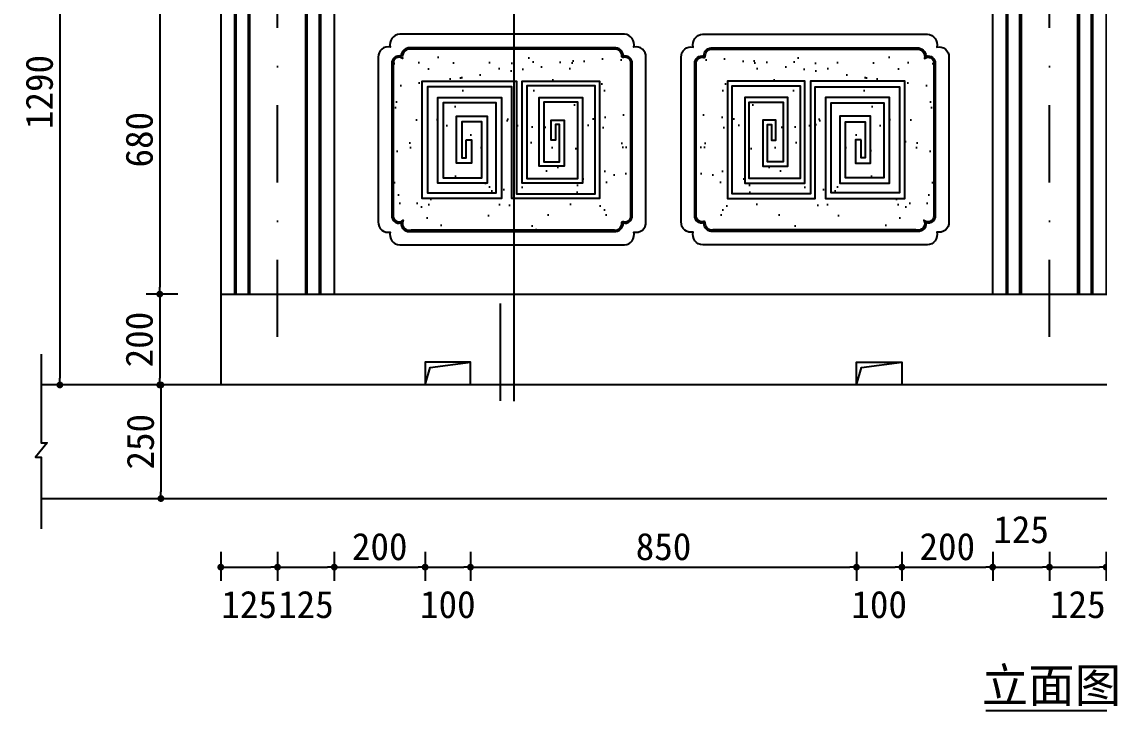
# Model space of a CAD drawing. Extents: x 100 to 5330, y 4380 to 7171.
# Drawn here: x 100 to 2473, y 4380 to 5896 of the extents above; entities that cross this region are included whole.
import ezdxf

# ---------------------------------------------------------------- set-up
doc = ezdxf.new("R2010")
doc.units = 0
doc.header["$LTSCALE"] = 0.85
doc.header["$MEASUREMENT"] = 0
doc.header["$PDMODE"] = 3
doc.header["$PDSIZE"] = 15
doc.linetypes.add('DASHDOT', pattern=[1, 0.5, -0.25, 0, -0.25])
doc.layers.get('0').update_dxf_attribs({"color": 3, "linetype": 'CONTINUOUS'})
doc.layers.get('DEFPOINTS').update_dxf_attribs({"linetype": 'CONTINUOUS'})
for name, color, linetype in [('2', 2, 'CONTINUOUS'), ('3', 3, 'CONTINUOUS'), ('4', 4, 'CONTINUOUS'), ('7', 7, 'CONTINUOUS'), ('BH', 3, 'CONTINUOUS'), ('DIM', 3, 'CONTINUOUS'), ('TEXT', 3, 'CONTINUOUS')]:
    doc.layers.add(name, color=color, linetype=linetype)
doc.styles.add('HZ', font='')
doc.styles.get("Standard").update_dxf_attribs({"font": 'ISOCP'})
doc.styles.get('HZ').set_extended_font_data('仿宋_GB2312')
doc.dimstyles.new('ISO-25_WS', dxfattribs={"dimscale": 10, "dimtxt": 2.5, "dimasz": 2.5, "dimexe": 1.25, "dimexo": 0.625, "dimtad": 1, "dimdec": 4, "dimtxsty": 'STANDARD', "dimcen": 2.5, "dimazin": 3, "dimtfac": 1, "dimtdec": 4, "dimtmove": 0, "dimatfit": 3, "dimtolj": 1, "dimtzin": 0})

# ---------------------------------------------------------------- blocks, each defined once
blk = doc.blocks.new('_DOT')
at = {"color": 0, "linetype": 'BYBLOCK'}
blk.add_line((-0.5, 0), (-1, 0), dxfattribs=at)
at = {"color": 0, "linetype": 'BYBLOCK', "const_width": 0.5}
blk.add_lwpolyline([(-0.25, 0, 1), (0.25, 0, 1)], format="xyb", close=True, dxfattribs=at)
blk = doc.blocks.new('*D53')
at = {"color": 0, "linetype": 'BYBLOCK'}
for p, q in [((26221.9, -22414.4), (26152.4, -22414.4)), ((26182.4, -22429.4), (26182.4, -23079.4)), ((26221.9, -23094.4), (26152.4, -23094.4))]:
    blk.add_line(p, q, dxfattribs=at)
at = {"layer": 'DEFPOINTS', "color": 0, "linetype": 'BYBLOCK'}
for p in [(26251.9, -22414.4), (26182.4, -23094.4), (26251.9, -23094.4)]:
    blk.add_point(p, dxfattribs=at)
at = {"color": 0, "linetype": 'BYBLOCK', "xscale": 15, "yscale": 15, "zscale": 15}
for p, rotation in [((26182.4, -22414.4), 90), ((26182.4, -23094.4), 270)]:
    blk.add_blockref('_DOT', p, dxfattribs=dict(at, rotation=rotation))
at = {"color": 0, "linetype": 'BYBLOCK', "insert": (26137.4, -22754.4), "char_height": 60, "attachment_point": 5, "rotation": 90, "style": 'HZ'}
blk.add_mtext('\\A1;680', dxfattribs=at)
blk = doc.blocks.new('*D54')
at = {"color": 0, "linetype": 'BYBLOCK'}
for p, q in [((26221.9, -22004.4), (25932.4, -22004.4)), ((25962.4, -22019.4), (25962.4, -23279.4)), ((26221.9, -23294.4), (25932.4, -23294.4))]:
    blk.add_line(p, q, dxfattribs=at)
at = {"layer": 'DEFPOINTS', "color": 0, "linetype": 'BYBLOCK'}
for p in [(26251.9, -22004.4), (25962.4, -23294.4), (26251.9, -23294.4)]:
    blk.add_point(p, dxfattribs=at)
at = {"color": 0, "linetype": 'BYBLOCK', "xscale": 15, "yscale": 15, "zscale": 15}
for p, rotation in [((25962.4, -22004.4), 90), ((25962.4, -23294.4), 270)]:
    blk.add_blockref('_DOT', p, dxfattribs=dict(at, rotation=rotation))
at = {"color": 0, "linetype": 'BYBLOCK', "insert": (25917.4, -22649.4), "char_height": 60, "attachment_point": 5, "rotation": 90, "style": 'HZ'}
blk.add_mtext('\\A1;1290', dxfattribs=at)
blk = doc.blocks.new('*D42')
at = {"color": 0, "linetype": 'BYBLOCK'}
for p, q in [((28141.8, -23417.9), (28141.8, -23481.6)), ((28266.8, -23417.9), (28266.8, -23481.6)), ((28156.8, -23451.6), (28251.8, -23451.6))]:
    blk.add_line(p, q, dxfattribs=at)
at = {"layer": 'DEFPOINTS', "color": 0, "linetype": 'BYBLOCK'}
for p in [(28141.8, -23387.9), (28266.8, -23387.9), (28266.8, -23451.6)]:
    blk.add_point(p, dxfattribs=at)
at = {"color": 0, "linetype": 'BYBLOCK', "xscale": 15, "yscale": 15, "zscale": 15, "rotation": 180}
blk.add_blockref('_DOT', (28141.8, -23451.6), dxfattribs=at)
at = {"color": 0, "linetype": 'BYBLOCK', "xscale": 15, "yscale": 15, "zscale": 15}
blk.add_blockref('_DOT', (28266.8, -23451.6), dxfattribs=at)
at = {"color": 0, "linetype": 'BYBLOCK', "insert": (28204.3, -23534.1), "char_height": 60, "attachment_point": 5, "style": 'HZ'}
blk.add_mtext('\\A1;125', dxfattribs=at)
blk = doc.blocks.new('*D50')
at = {"color": 0, "linetype": 'BYBLOCK'}
for p, q in [((26866.8, -23417.9), (26866.8, -23481.6)), ((27716.8, -23417.9), (27716.8, -23481.6)), ((26881.8, -23451.6), (27701.8, -23451.6))]:
    blk.add_line(p, q, dxfattribs=at)
at = {"layer": 'DEFPOINTS', "color": 0, "linetype": 'BYBLOCK'}
for p in [(26866.8, -23387.9), (27716.8, -23387.9), (27716.8, -23451.6)]:
    blk.add_point(p, dxfattribs=at)
at = {"color": 0, "linetype": 'BYBLOCK', "xscale": 15, "yscale": 15, "zscale": 15, "rotation": 180}
blk.add_blockref('_DOT', (26866.8, -23451.6), dxfattribs=at)
at = {"color": 0, "linetype": 'BYBLOCK', "xscale": 15, "yscale": 15, "zscale": 15}
blk.add_blockref('_DOT', (27716.8, -23451.6), dxfattribs=at)
at = {"color": 0, "linetype": 'BYBLOCK', "insert": (27291.8, -23406.6), "char_height": 60, "attachment_point": 5, "style": 'HZ'}
blk.add_mtext('\\A1;850', dxfattribs=at)
blk = doc.blocks.new('*D48')
at = {"color": 0, "linetype": 'BYBLOCK'}
for p, q in [((26316.8, -23417.9), (26316.8, -23481.6)), ((26441.8, -23417.9), (26441.8, -23481.6)), ((26331.8, -23451.6), (26426.8, -23451.6))]:
    blk.add_line(p, q, dxfattribs=at)
at = {"layer": 'DEFPOINTS', "color": 0, "linetype": 'BYBLOCK'}
for p in [(26316.8, -23387.9), (26441.8, -23387.9), (26441.8, -23451.6)]:
    blk.add_point(p, dxfattribs=at)
at = {"color": 0, "linetype": 'BYBLOCK', "xscale": 15, "yscale": 15, "zscale": 15, "rotation": 180}
blk.add_blockref('_DOT', (26316.8, -23451.6), dxfattribs=at)
at = {"color": 0, "linetype": 'BYBLOCK', "xscale": 15, "yscale": 15, "zscale": 15}
blk.add_blockref('_DOT', (26441.8, -23451.6), dxfattribs=at)
at = {"color": 0, "linetype": 'BYBLOCK', "insert": (26379.3, -23534.1), "char_height": 60, "attachment_point": 5, "style": 'HZ'}
blk.add_mtext('\\A1;125', dxfattribs=at)
blk = doc.blocks.new('*D46')
at = {"color": 0, "linetype": 'BYBLOCK'}
for p, q in [((26187.1, -23094.4), (26152.4, -23094.4)), ((26182.4, -23109.4), (26182.4, -23279.4)), ((26187.1, -23294.4), (26152.4, -23294.4))]:
    blk.add_line(p, q, dxfattribs=at)
at = {"layer": 'DEFPOINTS', "color": 0, "linetype": 'BYBLOCK'}
for p in [(26217.1, -23094.4), (26182.4, -23294.4), (26217.1, -23294.4)]:
    blk.add_point(p, dxfattribs=at)
at = {"color": 0, "linetype": 'BYBLOCK', "xscale": 15, "yscale": 15, "zscale": 15}
for p, rotation in [((26182.4, -23094.4), 90), ((26182.4, -23294.4), 270)]:
    blk.add_blockref('_DOT', p, dxfattribs=dict(at, rotation=rotation))
at = {"color": 0, "linetype": 'BYBLOCK', "insert": (26137.4, -23194.4), "char_height": 60, "attachment_point": 5, "rotation": 90, "style": 'HZ'}
blk.add_mtext('\\A1;200', dxfattribs=at)
blk = doc.blocks.new('*D47')
at = {"color": 0, "linetype": 'BYBLOCK'}
blk.add_line((26185, -23309.4), (26185, -23529.4), dxfattribs=at)
at = {"layer": 'DEFPOINTS', "color": 0, "linetype": 'BYBLOCK'}
for p in [(26185, -23294.4), (26185, -23544.4), (26185, -23544.4)]:
    blk.add_point(p, dxfattribs=at)
at = {"color": 0, "linetype": 'BYBLOCK', "xscale": 15, "yscale": 15, "zscale": 15}
for p, rotation in [((26185, -23294.4), 90), ((26185, -23544.4), 270)]:
    blk.add_blockref('_DOT', p, dxfattribs=dict(at, rotation=rotation))
at = {"color": 0, "linetype": 'BYBLOCK', "insert": (26140, -23419.4), "char_height": 60, "attachment_point": 5, "rotation": 90, "style": 'HZ'}
blk.add_mtext('\\A1;250', dxfattribs=at)
blk = doc.blocks.new('*D49')
at = {"color": 0, "linetype": 'BYBLOCK'}
for p, q in [((26566.8, -23417.9), (26566.8, -23481.6)), ((26766.8, -23417.9), (26766.8, -23481.6)), ((26581.8, -23451.6), (26751.8, -23451.6))]:
    blk.add_line(p, q, dxfattribs=at)
at = {"layer": 'DEFPOINTS', "color": 0, "linetype": 'BYBLOCK'}
for p in [(26566.8, -23387.9), (26766.8, -23387.9), (26766.8, -23451.6)]:
    blk.add_point(p, dxfattribs=at)
at = {"color": 0, "linetype": 'BYBLOCK', "xscale": 15, "yscale": 15, "zscale": 15, "rotation": 180}
blk.add_blockref('_DOT', (26566.8, -23451.6), dxfattribs=at)
at = {"color": 0, "linetype": 'BYBLOCK', "xscale": 15, "yscale": 15, "zscale": 15}
blk.add_blockref('_DOT', (26766.8, -23451.6), dxfattribs=at)
at = {"color": 0, "linetype": 'BYBLOCK', "insert": (26666.8, -23406.6), "char_height": 60, "attachment_point": 5, "style": 'HZ'}
blk.add_mtext('\\A1;200', dxfattribs=at)
blk = doc.blocks.new('*D45')
at = {"color": 0, "linetype": 'BYBLOCK'}
for p, q in [((26441.8, -23417.9), (26441.8, -23481.6)), ((26566.8, -23417.9), (26566.8, -23481.6)), ((26456.8, -23451.6), (26551.8, -23451.6))]:
    blk.add_line(p, q, dxfattribs=at)
at = {"layer": 'DEFPOINTS', "color": 0, "linetype": 'BYBLOCK'}
for p in [(26441.8, -23387.9), (26566.8, -23387.9), (26566.8, -23451.6)]:
    blk.add_point(p, dxfattribs=at)
at = {"color": 0, "linetype": 'BYBLOCK', "xscale": 15, "yscale": 15, "zscale": 15, "rotation": 180}
blk.add_blockref('_DOT', (26441.8, -23451.6), dxfattribs=at)
at = {"color": 0, "linetype": 'BYBLOCK', "xscale": 15, "yscale": 15, "zscale": 15}
blk.add_blockref('_DOT', (26566.8, -23451.6), dxfattribs=at)
at = {"color": 0, "linetype": 'BYBLOCK', "insert": (26504.3, -23534.1), "char_height": 60, "attachment_point": 5, "style": 'HZ'}
blk.add_mtext('\\A1;125', dxfattribs=at)
blk = doc.blocks.new('*D44')
at = {"color": 0, "linetype": 'BYBLOCK'}
for p, q in [((26766.8, -23417.9), (26766.8, -23481.6)), ((26866.8, -23417.9), (26866.8, -23481.6)), ((26781.8, -23451.6), (26851.8, -23451.6))]:
    blk.add_line(p, q, dxfattribs=at)
at = {"layer": 'DEFPOINTS', "color": 0, "linetype": 'BYBLOCK'}
for p in [(26766.8, -23387.9), (26866.8, -23387.9), (26866.8, -23451.6)]:
    blk.add_point(p, dxfattribs=at)
at = {"color": 0, "linetype": 'BYBLOCK', "xscale": 15, "yscale": 15, "zscale": 15, "rotation": 180}
blk.add_blockref('_DOT', (26766.8, -23451.6), dxfattribs=at)
at = {"color": 0, "linetype": 'BYBLOCK', "xscale": 15, "yscale": 15, "zscale": 15}
blk.add_blockref('_DOT', (26866.8, -23451.6), dxfattribs=at)
at = {"color": 0, "linetype": 'BYBLOCK', "insert": (26816.8, -23534.1), "char_height": 60, "attachment_point": 5, "style": 'HZ'}
blk.add_mtext('\\A1;100', dxfattribs=at)
blk = doc.blocks.new('*D41')
at = {"color": 0, "linetype": 'BYBLOCK'}
for p, q in [((27816.8, -23417.9), (27816.8, -23481.6)), ((28016.8, -23417.9), (28016.8, -23481.6)), ((27831.8, -23451.6), (28001.8, -23451.6))]:
    blk.add_line(p, q, dxfattribs=at)
at = {"layer": 'DEFPOINTS', "color": 0, "linetype": 'BYBLOCK'}
for p in [(27816.8, -23387.9), (28016.8, -23387.9), (28016.8, -23451.6)]:
    blk.add_point(p, dxfattribs=at)
at = {"color": 0, "linetype": 'BYBLOCK', "xscale": 15, "yscale": 15, "zscale": 15, "rotation": 180}
blk.add_blockref('_DOT', (27816.8, -23451.6), dxfattribs=at)
at = {"color": 0, "linetype": 'BYBLOCK', "xscale": 15, "yscale": 15, "zscale": 15}
blk.add_blockref('_DOT', (28016.8, -23451.6), dxfattribs=at)
at = {"color": 0, "linetype": 'BYBLOCK', "insert": (27916.8, -23406.6), "char_height": 60, "attachment_point": 5, "style": 'HZ'}
blk.add_mtext('\\A1;200', dxfattribs=at)
blk = doc.blocks.new('*D40')
at = {"color": 0, "linetype": 'BYBLOCK'}
for p, q in [((27716.8, -23417.9), (27716.8, -23481.6)), ((27816.8, -23417.9), (27816.8, -23481.6)), ((27731.8, -23451.6), (27801.8, -23451.6))]:
    blk.add_line(p, q, dxfattribs=at)
at = {"layer": 'DEFPOINTS', "color": 0, "linetype": 'BYBLOCK'}
for p in [(27716.8, -23387.9), (27816.8, -23387.9), (27816.8, -23451.6)]:
    blk.add_point(p, dxfattribs=at)
at = {"color": 0, "linetype": 'BYBLOCK', "xscale": 15, "yscale": 15, "zscale": 15, "rotation": 180}
blk.add_blockref('_DOT', (27716.8, -23451.6), dxfattribs=at)
at = {"color": 0, "linetype": 'BYBLOCK', "xscale": 15, "yscale": 15, "zscale": 15}
blk.add_blockref('_DOT', (27816.8, -23451.6), dxfattribs=at)
at = {"color": 0, "linetype": 'BYBLOCK', "insert": (27766.8, -23534.1), "char_height": 60, "attachment_point": 5, "style": 'HZ'}
blk.add_mtext('\\A1;100', dxfattribs=at)
blk = doc.blocks.new('*D39')
at = {"color": 0, "linetype": 'BYBLOCK'}
for p, q in [((28016.8, -23417.9), (28016.8, -23481.6)), ((28031.8, -23451.6), (28126.8, -23451.6))]:
    blk.add_line(p, q, dxfattribs=at)
at = {"layer": 'DEFPOINTS', "color": 0, "linetype": 'BYBLOCK'}
for p in [(28016.8, -23387.9), (28141.8, -23451.6), (28141.8, -23451.6)]:
    blk.add_point(p, dxfattribs=at)
at = {"color": 0, "linetype": 'BYBLOCK', "xscale": 15, "yscale": 15, "zscale": 15, "rotation": 180}
blk.add_blockref('_DOT', (28016.8, -23451.6), dxfattribs=at)
at = {"color": 0, "linetype": 'BYBLOCK', "xscale": 15, "yscale": 15, "zscale": 15}
blk.add_blockref('_DOT', (28141.8, -23451.6), dxfattribs=at)
at = {"color": 0, "linetype": 'BYBLOCK', "insert": (28079.3, -23369.1), "char_height": 60, "attachment_point": 5, "style": 'HZ'}
blk.add_mtext('\\A1;125', dxfattribs=at)

msp = doc.modelspace()

# ---------------------------------------------------------------- hatches: boundary and pattern name
at = {"layer": 'BH'}
h = msp.add_hatch(dxfattribs=at)
h.set_pattern_fill('AR-SAND', color=256, scale=50, style=0)
h.set_pattern_definition([(37.5, (11225.83, 9958.666), (-3.14967, 96.3412), [0, -76, 0, -85, 0, -81.25]), (7.5, (11225.83, 9958.67), (88.4888, 141.1073), [0, -41, 0, -68.5, 0, -26.25]), (327.5, (11164.33, 9958.666), (155.7071, 0.28295), [0, -25, 0, -90, 0, -117.5]), (317.5, (11164.33, 9958.67), (150.3063, 43.8838), [0, -12.5, 0, -59, 0, -67.5])])
h.paths.add_polyline_path([(1404.8, 5437.5, 0.48522), (1421.4, 5452.7, -0.523139), (1425.2, 5455.9, 0.526925), (1441.3, 5469.2), (1441.3, 5803.9, 0.526925), (1425.2, 5817.2, -0.523139), (1421.4, 5820.4, 0.485219), (1404.8, 5835.6), (954.3, 5835.6, 0.4836), (938.6, 5815, 0.65675), (918.2, 5803.9), (918.1, 5468, 0.676153), (940, 5459.3, 0.675695), (958, 5437.5)])
h.paths.add_polyline_path([(1156.5, 5507.1), (981.6, 5507.1), (981.6, 5517.3), (981.6, 5764.9), (1189.3, 5764.9), (1189.3, 5517.1), (1362.6, 5517.1), (1362.6, 5754.9), (1212.4, 5754.9), (1212.4, 5550.6), (1324.6, 5550.6), (1324.6, 5719.1), (1249.5, 5719.1), (1249.5, 5587.8), (1284.6, 5587.8), (1284.6, 5669.6), (1275.7, 5669.6), (1275.7, 5635.6), (1265.7, 5635.6), (1265.7, 5679.6), (1294.6, 5679.6), (1294.6, 5577.8), (1239.5, 5577.8), (1239.5, 5729.1), (1334.6, 5729.1), (1334.6, 5540.6), (1202.4, 5540.6), (1202.4, 5764.9), (1372.6, 5764.9), (1372.6, 5507.1), (1179.3, 5507.1), (1179.3, 5752.9), (993.6, 5752.9), (993.6, 5519.1), (1144.5, 5519.1), (1144.5, 5717.1), (1028, 5717.1), (1028, 5552.6), (1112.9, 5552.6), (1112.9, 5675.8), (1069.4, 5675.8), (1069.4, 5596.7), (1078.4, 5596.7), (1078.4, 5636), (1090.4, 5636), (1090.4, 5584.7), (1057.4, 5584.7), (1057.4, 5687.8), (1124.9, 5687.8), (1124.9, 5540.6), (1016, 5540.6), (1016, 5729.1), (1156.5, 5729.1)], flags=16)
h = msp.add_hatch(dxfattribs=at)
h.set_pattern_fill('AR-SAND', color=256, scale=50, style=0)
h.set_pattern_definition([(142.5, (-8199.09, 9958.666), (3.14967, 96.3412), [0, -76, 0, -85, 0, -81.25]), (172.5, (-8199.09, 9958.67), (-88.4888, 141.1073), [0, -41, 0, -68.5, 0, -26.25]), (212.5, (-8137.59, 9958.666), (-155.7071, 0.28295), [0, -25, 0, -90, 0, -117.5]), (222.5, (-8137.59, 9958.67), (-150.3063, 43.8838), [0, -12.5, 0, -59, 0, -67.5])])
h.paths.add_polyline_path([(2068.8, 5437.5, 0.675695), (2086.8, 5459.3, 0.676153), (2108.6, 5468), (2108.6, 5803.9, 0.65675), (2088.1, 5815, 0.4836), (2072.4, 5835.6), (1621.9, 5835.6, 0.48522), (1605.4, 5820.4, -0.523138), (1601.6, 5817.2, 0.526925), (1585.4, 5803.9), (1585.4, 5469.2, 0.526925), (1601.6, 5455.9, -0.523138), (1605.4, 5452.7, 0.48522), (1621.9, 5437.5)])
h.paths.add_polyline_path([(1870.2, 5507.1), (1870.2, 5729.1), (2010.7, 5729.1), (2010.7, 5540.6), (1901.9, 5540.6), (1901.9, 5687.8), (1969.4, 5687.8), (1969.4, 5584.7), (1936.3, 5584.7), (1936.3, 5636), (1948.3, 5636), (1948.3, 5596.7), (1957.4, 5596.7), (1957.4, 5675.8), (1913.9, 5675.8), (1913.9, 5552.6), (1998.7, 5552.6), (1998.7, 5717.1), (1882.2, 5717.1), (1882.2, 5519.1), (2033.1, 5519.1), (2033.1, 5752.9), (1847.4, 5752.9), (1847.4, 5507.1), (1654.2, 5507.1), (1654.2, 5764.9), (1824.4, 5764.9), (1824.4, 5540.6), (1692.2, 5540.6), (1692.2, 5729.1), (1787.2, 5729.1), (1787.2, 5577.8), (1732.1, 5577.8), (1732.1, 5679.6), (1761, 5679.6), (1761, 5635.6), (1751, 5635.6), (1751, 5669.6), (1742.1, 5669.6), (1742.1, 5587.8), (1777.2, 5587.8), (1777.2, 5719.1), (1702.2, 5719.1), (1702.2, 5550.6), (1814.4, 5550.6), (1814.4, 5754.9), (1664.2, 5754.9), (1664.2, 5517.1), (1837.4, 5517.1), (1837.4, 5764.9), (2045.1, 5764.9), (2045.1, 5517.3), (2045.1, 5507.1)], flags=16)

# ---------------------------------------------------------------- linework, layer by layer
at = {"layer": '2'}
msp.add_line((143.1, 4846.3), (4534.5, 4846.3), dxfattribs=at)
at = {"layer": '3', "linetype": 'DASHDOT', "ltscale": 400}
for p, q in [((663.4, 5202), (663.4, 6793.6)), ((2363.4, 5202), (2363.4, 6797.4))]:
    msp.add_line(p, q, dxfattribs=at)
at = {"layer": '3'}
for points in [[(758.4, 5296.3), (758.4, 6295.7, 0.321928), (743.5, 6311.7, 0.359303), (728.6, 6326.3), (598.1, 6326.3, 0.359303), (583.3, 6311.7, 0.321928), (568.4, 6295.7), (568.4, 5296.3)], [(755.4, 5296.3), (755.4, 6295.5, 0.360842), (740.5, 6309.1, 0.407047), (728.5, 6323.3), (598.3, 6323.3, 0.407047), (586.2, 6309.1, 0.360842), (571.4, 6295.5), (571.4, 5296.3)], [(2268.4, 5296.3), (2268.4, 6295.7, -0.321928), (2283.3, 6311.7, -0.359303), (2298.1, 6326.3), (2428.6, 6326.3, -0.359303), (2443.5, 6311.7, -0.321928), (2458.4, 6295.7), (2458.4, 5296.3)], [(2271.4, 5296.3), (2271.4, 6295.5, -0.360842), (2286.2, 6309.1, -0.407047), (2298.3, 6323.3), (2428.5, 6323.3, -0.407047), (2440.5, 6309.1, -0.360842), (2455.4, 6295.5), (2455.4, 5296.3)], [(728.4, 5296.3), (728.4, 6272.5, 0.380494), (717.7, 6285.1, 0.409413), (705.7, 6296.3), (619.3, 6296.3, 0.479583), (609.6, 6285.8, 0.376976), (598.4, 6273.8), (598.4, 5296.3)], [(725.4, 5296.3), (725.4, 6272.5, 0.474841), (714.3, 6282.1, 0.512998), (705.8, 6293.3), (619.2, 6293.3, 0.483816), (612.6, 6286.2, -0.431913), (609.9, 6282.8, 0.375566), (601.4, 6273.7), (601.4, 5296.3)], [(2298.4, 5296.3), (2298.4, 6272.5, -0.380494), (2309.1, 6285.1, -0.409413), (2321, 6296.3), (2407.5, 6296.3, -0.479583), (2417.1, 6285.8, -0.376976), (2428.4, 6273.8), (2428.4, 5296.3)], [(2301.4, 5296.3), (2301.4, 6272.5, -0.474841), (2312.4, 6282.1, -0.512998), (2321, 6293.3), (2407.6, 6293.3, -0.483816), (2414.1, 6286.2, 0.431913), (2416.8, 6282.8, -0.375566), (2425.4, 6273.7), (2425.4, 5296.3)]]:
    msp.add_lwpolyline(points, format="xyb", dxfattribs=at)
for points in [[(918.1, 5468, 0.676153), (940, 5459.3, 0.675695), (958, 5437.5), (1404.8, 5437.5, 0.48522), (1421.4, 5452.7, -0.523138), (1425.2, 5455.9, 0.526925), (1441.3, 5469.2), (1441.3, 5803.9, 0.526925), (1425.2, 5817.2, -0.523138), (1421.4, 5820.4, 0.48522), (1404.8, 5835.6), (954.9, 5835.6, 0.494859), (938.6, 5815, 0.65675), (918.2, 5803.9)], [(2108.6, 5468, -0.676153), (2086.8, 5459.3, -0.675695), (2068.8, 5437.5), (1621.9, 5437.5, -0.48522), (1605.4, 5452.7, 0.523138), (1601.6, 5455.9, -0.526925), (1585.4, 5469.2), (1585.4, 5803.9, -0.526925), (1601.6, 5817.2, 0.523138), (1605.4, 5820.4, -0.48522), (1621.9, 5835.6), (2071.8, 5835.6, -0.494859), (2088.1, 5815, -0.65675), (2108.6, 5803.9)]]:
    msp.add_lwpolyline(points, format="xyb", close=True, dxfattribs=at)
for points in [[(1078.4, 5636), (1090.4, 5636), (1090.4, 5584.7), (1057.4, 5584.7), (1057.4, 5687.8), (1124.9, 5687.8), (1124.9, 5540.6), (1016, 5540.6), (1016, 5729.1), (1156.5, 5729.1), (1156.5, 5507.1), (981.6, 5507.1), (981.6, 5517.3), (981.6, 5764.9), (1189.3, 5764.9), (1189.3, 5517.1), (1362.6, 5517.1), (1362.6, 5754.9), (1212.4, 5754.9), (1212.4, 5550.6), (1324.6, 5550.6), (1324.6, 5719.1), (1249.5, 5719.1), (1249.5, 5587.8), (1284.6, 5587.8), (1284.6, 5669.6), (1275.7, 5669.6), (1275.7, 5635.6), (1265.7, 5635.6), (1265.7, 5679.6), (1294.6, 5679.6), (1294.6, 5577.8), (1239.5, 5577.8), (1239.5, 5729.1), (1334.6, 5729.1), (1334.6, 5540.6), (1202.4, 5540.6), (1202.4, 5764.9), (1372.6, 5764.9), (1372.6, 5507.1), (1179.3, 5507.1), (1179.3, 5752.9), (993.6, 5752.9), (993.6, 5519.1), (1144.5, 5519.1), (1144.5, 5717.1), (1028, 5717.1), (1028, 5552.6), (1112.9, 5552.6), (1112.9, 5675.8), (1069.4, 5675.8), (1069.4, 5596.7), (1078.4, 5596.7)], [(1948.3, 5636), (1936.3, 5636), (1936.3, 5584.7), (1969.4, 5584.7), (1969.4, 5687.8), (1901.9, 5687.8), (1901.9, 5540.6), (2010.7, 5540.6), (2010.7, 5729.1), (1870.2, 5729.1), (1870.2, 5507.1), (2045.1, 5507.1), (2045.1, 5517.3), (2045.1, 5764.9), (1837.4, 5764.9), (1837.4, 5517.1), (1664.2, 5517.1), (1664.2, 5754.9), (1814.4, 5754.9), (1814.4, 5550.6), (1702.2, 5550.6), (1702.2, 5719.1), (1777.2, 5719.1), (1777.2, 5587.8), (1742.1, 5587.8), (1742.1, 5669.6), (1751, 5669.6), (1751, 5635.6), (1761, 5635.6), (1761, 5679.6), (1732.1, 5679.6), (1732.1, 5577.8), (1787.2, 5577.8), (1787.2, 5729.1), (1692.2, 5729.1), (1692.2, 5540.6), (1824.4, 5540.6), (1824.4, 5764.9), (1654.2, 5764.9), (1654.2, 5507.1), (1847.4, 5507.1), (1847.4, 5752.9), (2033.1, 5752.9), (2033.1, 5519.1), (1882.2, 5519.1), (1882.2, 5717.1), (1998.7, 5717.1), (1998.7, 5552.6), (1913.9, 5552.6), (1913.9, 5675.8), (1957.4, 5675.8), (1957.4, 5596.7), (1948.3, 5596.7)]]:
    msp.add_lwpolyline(points, close=True, dxfattribs=at)
for points in [[(1184.8, 5507.1), (1184.8, 5507.1)], [(1841.9, 5507.1), (1841.9, 5507.1)], [(143.1, 5164.4), (143.1, 4990.4), (143.1, 4968.8), (155.7, 4968.8), (130.4, 4937.3), (143.1, 4937.3), (143.1, 4899.3), (143.1, 4779.6)]]:
    msp.add_lwpolyline(points, dxfattribs=at)
at = {"layer": '4'}
for points in [[(788.4, 5296.3), (788.4, 6386.3), (538.4, 6386.3), (538.4, 5296.3)], [(2238.4, 5296.3), (2238.4, 6386.3), (2488.4, 6386.3), (2488.4, 5296.3)]]:
    msp.add_lwpolyline(points, dxfattribs=at)
msp.add_lwpolyline([(538.4, 5296.3), (4370.8, 5296.3, -0.288083), (4408.4, 5265.3), (4408.4, 5127.4, -0.288083), (4370.8, 5096.3), (143.1, 5096.3)], format="xyb", dxfattribs=at)
at = {"layer": '7'}
msp.add_line((538.4, 5296.3), (538.4, 5096.3), dxfattribs=at)
for points in [[(1427.2, 5404.5, 0.476413), (1447.9, 5433, 0.502465), (1474.4, 5455.2), (1474.4, 5817.9, 0.502465), (1447.9, 5840.1, 0.476413), (1427.2, 5868.6), (932.3, 5868.6, 0.476413), (911.6, 5840.1, 0.502465), (885.1, 5817.9), (885.1, 5455.2, 0.502465), (911.6, 5433, 0.476413), (932.3, 5404.5)], [(1599.6, 5404.5, -0.476413), (1578.8, 5433, -0.502465), (1552.3, 5455.2), (1552.3, 5817.9, -0.502465), (1578.8, 5840.1, -0.476413), (1599.6, 5868.6), (2094.4, 5868.6, -0.476413), (2115.2, 5840.1, -0.502465), (2141.7, 5817.9), (2141.7, 5455.2, -0.502465), (2115.2, 5433, -0.476413), (2094.4, 5404.5)]]:
    msp.add_lwpolyline(points, format="xyb", close=True, dxfattribs=at)
for points in [[(915.2, 5469.3, 0.524094), (935.1, 5453, 0.51622), (958.4, 5434.5), (1404.6, 5434.5, 0.480737), (1424.4, 5453, 0.524094), (1444.3, 5469.3), (1444.3, 5803.8, 0.524094), (1424.4, 5820.1, 0.480737), (1404.6, 5838.6), (954.9, 5838.6, 0.403735), (935.1, 5820.1, 0.524094), (915.2, 5803.8), (915.1, 5468)], [(2111.6, 5469.3, -0.524094), (2091.6, 5453, -0.51622), (2068.3, 5434.5), (1622.2, 5434.5, -0.480737), (1602.4, 5453, -0.524094), (1582.4, 5469.3), (1582.4, 5803.8, -0.524094), (1602.4, 5820.1, -0.480737), (1622.2, 5838.6), (2071.8, 5838.6, -0.403735), (2091.6, 5820.1, -0.524094), (2111.6, 5803.8), (2111.6, 5468)]]:
    msp.add_lwpolyline(points, format="xyb", dxfattribs=at)
for points in [[(1088.4, 5096.3), (1088.4, 5146.3), (988.4, 5146.3), (988.4, 5096.3)], [(1938.4, 5096.3), (1938.4, 5146.3), (2038.4, 5146.3), (2038.4, 5096.3)]]:
    msp.add_lwpolyline(points, dxfattribs=at)
at = {"layer": 'DIM'}
for p, q in [((1184, 6593.1), (1184, 5060.5)), ((538.4, 5096.3), (318.5, 5096.3))]:
    msp.add_line(p, q, dxfattribs=at)
at = {"layer": 'DIM', "color": 1}
msp.add_line((1153.7, 5275.3), (1153.7, 5061), dxfattribs=at)
at = {"layer": 'DIM'}
for points in [[(988.4, 5096.3), (999.4, 5134.8), (1088.4, 5146.3)], [(1938.4, 5096.3), (1949.4, 5134.8), (2038.4, 5146.3)]]:
    msp.add_lwpolyline(points, dxfattribs=at)
at = {"layer": 'TEXT', "color": 6}
msp.add_line((2223.4, 4379.7), (2517.2, 4379.7), dxfattribs=at)

# ---------------------------------------------------------------- texts
at = {"layer": 'TEXT', "style": 'HZ'}
msp.add_text('立面图', height=75, dxfattribs=at).set_placement((2214.2, 4397.7))

# ---------------------------------------------------------------- dimensions: what is measured, and where the dimension line sits
at = {"layer": 'DIM'}
for base, p1, p2, picture, middle in [((183.9, 5096.3), (473.5, 6386.3), (473.5, 5096.3), '*D54', (138.9, 5741.3)), ((403.9, 5296.3), (473.5, 5976.3), (473.5, 5296.3), '*D53', (358.9, 5636.3)), ((403.9, 5096.3), (438.7, 5296.3), (438.7, 5096.3), '*D46', (358.9, 5196.3)), ((406.5, 4846.3), (406.5, 5096.3), (406.5, 4846.3), '*D47', (361.5, 4971.3))]:
    dim = msp.add_linear_dim(base=base, p1=p1, p2=p2, angle=90, dimstyle='ISO-25_WS', override={"dimscale": 30, "dimtxt": 2, "dimasz": 0.5, "dimexe": 1, "dimexo": 1, "dimgap": 0.5, "dimdec": 0, "dimtxsty": 'HZ', "dimblk1": 'DOT', "dimblk2": 'DOT', "dimsah": 1, "dimcen": 0, "dimtfac": 0.5}, dxfattribs=at)
    dim.commit()
    dim.dimension.update_dxf_attribs({"geometry": picture, "text_midpoint": middle, "insert": (-25778.5, 28390.7)})
for base, p1, p2, picture, middle in [((2363.4, 4695.3), (2238.4, 4759), (2363.4, 4695.3), '*D39', (2300.9, 4777.8)), ((988.4, 4695.3), (788.4, 4759), (988.4, 4759), '*D49', (888.4, 4740.3)), ((1938.4, 4695.3), (1088.4, 4759), (1938.4, 4759), '*D50', (1513.4, 4740.3)), ((2238.4, 4695.3), (2038.4, 4759), (2238.4, 4759), '*D41', (2138.4, 4740.3)), ((663.4, 4695.3), (538.4, 4759), (663.4, 4759), '*D48', (600.9, 4612.8)), ((788.4, 4695.3), (663.4, 4759), (788.4, 4759), '*D45', (725.9, 4612.8)), ((1088.4, 4695.3), (988.4, 4759), (1088.4, 4759), '*D44', (1038.4, 4612.8)), ((2038.4, 4695.3), (1938.4, 4759), (2038.4, 4759), '*D40', (1988.4, 4612.8)), ((2488.4, 4695.3), (2363.4, 4759), (2488.4, 4759), '*D42', (2425.9, 4612.8))]:
    dim = msp.add_linear_dim(base=base, p1=p1, p2=p2, dimstyle='ISO-25_WS', override={"dimscale": 30, "dimtxt": 2, "dimasz": 0.5, "dimexe": 1, "dimexo": 1, "dimgap": 0.5, "dimdec": 0, "dimtxsty": 'HZ', "dimblk1": 'DOT', "dimblk2": 'DOT', "dimsah": 1, "dimcen": 0, "dimtfac": 0.5}, dxfattribs=at)
    dim.commit()
    dim.dimension.update_dxf_attribs({"geometry": picture, "text_midpoint": middle, "insert": (-25778.5, 28146.8)})

doc.saveas('drawing.dxf')
